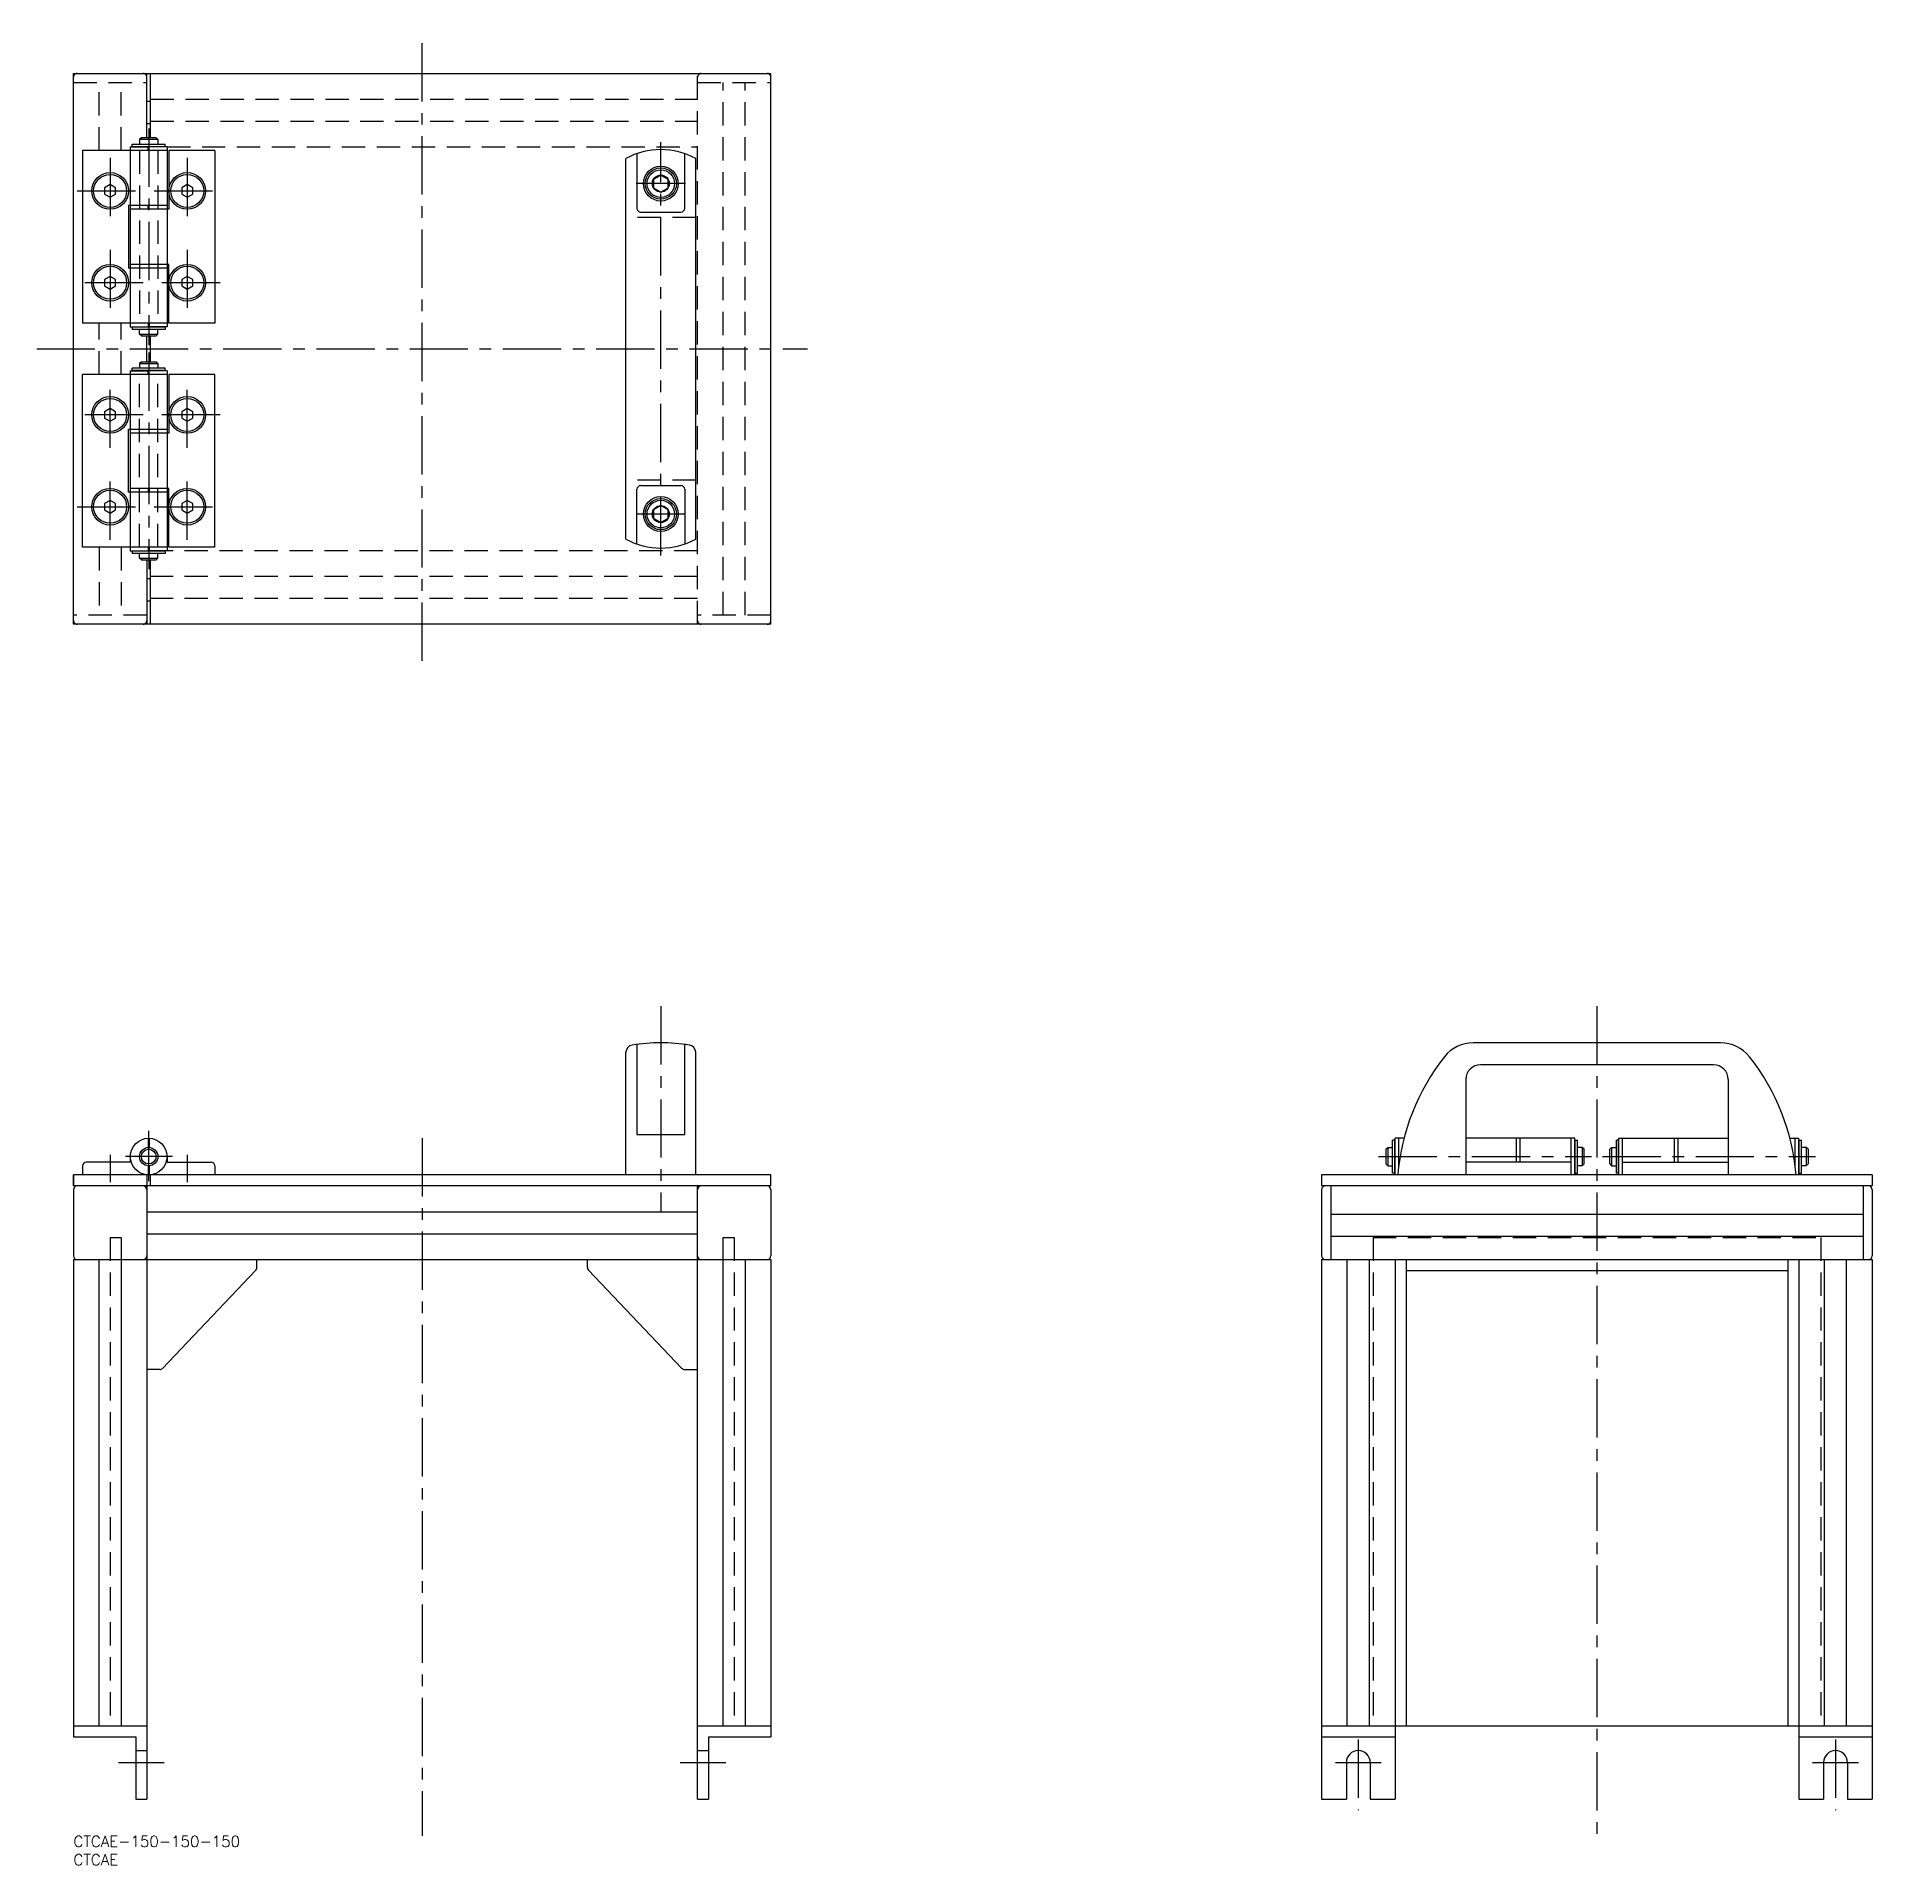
# Model space of a CAD drawing. Extents: x -10 to 490, y -8 to 490.
import ezdxf

# ---------------------------------------------------------------- set-up
doc = ezdxf.new("R2010")
doc.units = 0
doc.header["$LTSCALE"] = 0.5
doc.linetypes.add('CENTER', pattern=[50.8, 31.75, -6.35, 6.35, -6.35])
doc.linetypes.add('DASHED', pattern=[19.05, 12.7, -6.35])
for name, color, linetype in [('MSM_CENTER', 1, 'CENTER'), ('MSM_CONTINUOUS', 7, 'CONTINUOUS'), ('MSM_DASHED', 4, 'DASHED'), ('MSM_PART_NUMBER', 7, 'CONTINUOUS')]:
    doc.layers.add(name, color=color, linetype=linetype)
doc.styles.get("Standard").update_dxf_attribs({"font": 'txt.shx', "height": 5, "bigfont": 'bigfont.shx'})

# ---------------------------------------------------------------- blocks, each defined once
blk = doc.blocks.new('*U14')
at = {"layer": 'MSM_PART_NUMBER'}
blk.add_text('CTCAE-150-150-150', height=3, dxfattribs=at).set_placement((0, -3))
blk = doc.blocks.new('*U15')
at = {"layer": 'MSM_PART_NUMBER'}
blk.add_text('CTCAE', height=3, dxfattribs=at).set_placement((0, -8))

msp = doc.modelspace()

# ---------------------------------------------------------------- linework, layer by layer
at = {"layer": 'MSM_CENTER'}
for p, q in [((95, 320), (95, 490)), ((20.5, 465), (20.5, 406)), ((160, 348.75), (160, 461.25)), ((10, 457), (10, 439)), ((31, 457), (31, 439)), ((1, 448), (19, 448)), ((22, 448), (40, 448)), ((166.75, 450), (153.25, 450)), ((10, 432), (10, 414)), ((31, 432), (31, 414)), ((19, 423), (1, 423)), ((40, 423), (22, 423)), ((-10, 405), (200, 405)), ((20.5, 404), (20.5, 345)), ((10, 378), (10, 396)), ((31, 378), (31, 396)), ((19, 387), (1, 387)), ((40, 387), (22, 387)), ((10, 353), (10, 371)), ((31, 353), (31, 371)), ((1, 362), (19, 362)), ((22, 362), (40, 362)), ((166.75, 360), (153.25, 360)), ((160, 226), (160, 170)), ((415, 226), (415, 0)), ((20.5, 178.33), (20.5, 192)), ((10, 185.5), (10, 178)), ((26.95, 185), (14.16, 185)), ((31, 185.5), (31, 178)), ((95, 190), (95, 0)), ((355.5, 185), (413.5, 185)), ((416.5, 185), (474.5, 185)), ((350, 26.25), (350, 7)), ((480, 26.25), (480, 7)), ((12.25, 20), (24.75, 20)), ((165.25, 20), (177.75, 20)), ((343.75, 20), (356.25, 20)), ((473.75, 20), (486.25, 20))]:
    msp.add_line(p, q, dxfattribs=at)
at = {"layer": 'MSM_CONTINUOUS'}
for p, q in [((0, 330), (0, 480)), ((0, 480), (190, 480)), ((20, 462.5), (20, 480)), ((21, 462.5), (21, 480)), ((190, 330), (190, 480)), ((21, 472.32), (20, 472.32)), ((21, 466.32), (20, 466.32)), ((16, 460.7), (25, 460.7)), ((16, 460.1), (16, 460.7)), ((16, 460.1), (25, 460.1)), ((18.5, 462.5), (18, 462)), ((23, 462), (18, 462)), ((18, 462), (18, 460.7)), ((18, 460.1), (18, 460)), ((22.5, 462.5), (18.5, 462.5)), ((22.5, 462.5), (23, 462)), ((23, 462), (23, 460.7)), ((23, 460.1), (23, 460)), ((25, 460.1), (25, 460.7)), ((25.5, 459), (2.5, 459)), ((2.5, 459), (2.5, 412)), ((15.5, 460), (15.5, 411)), ((15.5, 460), (20.4, 460)), ((20.4, 459), (20.4, 460)), ((25.5, 460), (20.6, 460)), ((20.6, 459), (20.6, 460)), ((25.5, 460), (25.5, 411)), ((26, 459), (26, 443)), ((38.5, 459), (26, 459)), ((38.5, 459), (38.5, 412)), ((150.5, 353.15), (150.5, 456.85)), ((153.5, 458.16), (153.5, 443.25)), ((166.5, 443.25), (166.5, 458.16)), ((169.5, 353.15), (169.5, 456.85)), ((160, 452.31), (158, 451.15)), ((158, 451.15), (158, 448.85)), ((162, 451.15), (160, 452.31)), ((162, 448.85), (162, 451.15)), ((10, 449.73), (8.5, 448.87)), ((8.5, 448.87), (8.5, 447.13)), ((8.5, 447.13), (10, 446.27)), ((11.5, 448.87), (10, 449.73)), ((10, 446.27), (11.5, 447.13)), ((11.5, 447.13), (11.5, 448.87)), ((31, 449.73), (29.5, 448.87)), ((29.5, 448.87), (29.5, 447.13)), ((29.5, 447.13), (31, 446.27)), ((32.5, 448.87), (31, 449.73)), ((31, 446.27), (32.5, 447.13)), ((32.5, 447.13), (32.5, 448.87)), ((158, 448.85), (160, 447.69)), ((160, 447.69), (162, 448.85)), ((25.5, 444), (15, 444)), ((15, 444), (15, 427)), ((26, 443), (15.5, 443)), ((20.4, 443), (20.4, 444)), ((20.6, 443), (20.6, 444)), ((154.5, 442.25), (165.5, 442.25)), ((25.5, 427), (15, 427)), ((26, 428), (15.5, 428)), ((26, 412), (26, 428)), ((10, 424.73), (8.5, 423.87)), ((8.5, 423.87), (8.5, 422.13)), ((8.5, 422.13), (10, 421.27)), ((11.5, 423.87), (10, 424.73)), ((10, 421.27), (11.5, 422.13)), ((11.5, 422.13), (11.5, 423.87)), ((31, 424.73), (29.5, 423.87)), ((29.5, 423.87), (29.5, 422.13)), ((29.5, 422.13), (31, 421.27)), ((32.5, 423.87), (31, 424.73)), ((31, 421.27), (32.5, 422.13)), ((32.5, 422.13), (32.5, 423.87)), ((25.5, 412), (2.5, 412)), ((15.5, 411), (20.4, 411)), ((25, 410.9), (16, 410.9)), ((16, 410.9), (16, 410.3)), ((25, 410.3), (16, 410.3)), ((18, 410.9), (18, 411)), ((18, 409), (18, 410.3)), ((20.4, 412), (20.4, 411)), ((20.6, 412), (20.6, 411)), ((25.5, 411), (20.6, 411)), ((23, 410.9), (23, 411)), ((23, 409), (23, 410.3)), ((25, 410.9), (25, 410.3)), ((38.5, 412), (26, 412)), ((18, 409), (23, 409)), ((18.5, 408.5), (18, 409)), ((18.5, 408.5), (22.5, 408.5)), ((20, 401.5), (20, 408.5)), ((21, 401.5), (21, 408.5)), ((22.5, 408.5), (23, 409)), ((18.5, 401.5), (18, 401)), ((18, 401), (23, 401)), ((18, 401), (18, 399.7)), ((18.5, 401.5), (22.5, 401.5)), ((22.5, 401.5), (23, 401)), ((23, 401), (23, 399.7)), ((25.5, 398), (2.5, 398)), ((2.5, 351), (2.5, 398)), ((15.5, 399), (15.5, 350)), ((15.5, 399), (20.4, 399)), ((25, 399.7), (16, 399.7)), ((16, 399.1), (16, 399.7)), ((25, 399.1), (16, 399.1)), ((18, 399.1), (18, 399)), ((20.4, 398), (20.4, 399)), ((25.5, 399), (20.6, 399)), ((20.6, 398), (20.6, 399)), ((23, 399.1), (23, 399)), ((25, 399.1), (25, 399.7)), ((25.5, 399), (25.5, 350)), ((26, 398), (26, 382)), ((38.5, 398), (26, 398)), ((38.5, 351), (38.5, 398)), ((10, 388.73), (8.5, 387.87)), ((8.5, 387.87), (8.5, 386.13)), ((8.5, 386.13), (10, 385.27)), ((11.5, 387.87), (10, 388.73)), ((10, 385.27), (11.5, 386.13)), ((11.5, 386.13), (11.5, 387.87)), ((31, 388.73), (29.5, 387.87)), ((29.5, 387.87), (29.5, 386.13)), ((29.5, 386.13), (31, 385.27)), ((32.5, 387.87), (31, 388.73)), ((31, 385.27), (32.5, 386.13)), ((32.5, 386.13), (32.5, 387.87)), ((25.5, 383), (15, 383)), ((15, 366), (15, 383)), ((26, 382), (15.5, 382)), ((25.5, 366), (15, 366)), ((26, 367), (15.5, 367)), ((20.4, 367), (20.4, 366)), ((20.6, 367), (20.6, 366)), ((26, 351), (26, 367)), ((153.5, 351.84), (153.5, 366.75)), ((154.5, 367.75), (165.5, 367.75)), ((166.5, 366.75), (166.5, 351.84)), ((10, 363.73), (8.5, 362.87)), ((8.5, 362.87), (8.5, 361.13)), ((8.5, 361.13), (10, 360.27)), ((11.5, 362.87), (10, 363.73)), ((10, 360.27), (11.5, 361.13)), ((11.5, 361.13), (11.5, 362.87)), ((31, 363.73), (29.5, 362.87)), ((29.5, 362.87), (29.5, 361.13)), ((29.5, 361.13), (31, 360.27)), ((32.5, 362.87), (31, 363.73)), ((31, 360.27), (32.5, 361.13)), ((32.5, 361.13), (32.5, 362.87)), ((160, 362.31), (158, 361.15)), ((158, 361.15), (158, 358.85)), ((162, 361.15), (160, 362.31)), ((162, 358.85), (162, 361.15)), ((158, 358.85), (160, 357.69)), ((160, 357.69), (162, 358.85)), ((25.5, 351), (2.5, 351)), ((20.4, 351), (20.4, 350)), ((20.6, 351), (20.6, 350)), ((38.5, 351), (26, 351)), ((15.5, 350), (20.4, 350)), ((25, 349.9), (16, 349.9)), ((16, 349.9), (16, 349.3)), ((25, 349.3), (16, 349.3)), ((18, 349.9), (18, 350)), ((18, 348), (18, 349.3)), ((18, 348), (23, 348)), ((18.5, 347.5), (18, 348)), ((18.5, 347.5), (22.5, 347.5)), ((20, 347.5), (20, 330)), ((25.5, 350), (20.6, 350)), ((21, 330), (21, 347.5)), ((22.5, 347.5), (23, 348)), ((23, 349.9), (23, 350)), ((23, 348), (23, 349.3)), ((25, 349.9), (25, 349.3)), ((21, 342.32), (20, 342.32)), ((21, 336.32), (20, 336.32)), ((190, 330), (0, 330)), ((153.5, 215.58), (153.5, 191)), ((166.5, 191), (166.5, 215.58)), ((448.69, 216), (381.31, 216)), ((150.5, 180), (150.5, 213.41)), ((169.5, 180), (169.5, 213.41)), ((379.25, 206), (379.25, 180)), ((446.75, 210), (383.25, 210)), ((450.75, 206), (450.75, 180)), ((153.5, 191), (166.5, 191)), ((362.45, 190), (360, 190)), ((361, 182.4), (361, 190)), ((409, 190), (379.25, 190)), ((393, 190), (393, 183.5)), ((394, 190), (394, 183.5)), ((408, 180), (408, 190)), ((409, 180), (409, 190)), ((421, 190), (450.75, 190)), ((421, 180), (421, 190)), ((422, 180), (422, 190)), ((436, 190), (436, 183.5)), ((437, 190), (437, 183.5)), ((467.55, 190), (470, 190)), ((469, 182.4), (469, 190)), ((15.5, 185), (15.5, 183.5)), ((20.4, 190), (20.4, 187.5)), ((20.6, 190), (20.6, 187.5)), ((25.5, 185), (25.5, 183.5)), ((357.5, 187), (358, 187.5)), ((357.5, 187), (357.5, 183)), ((358, 187.5), (358, 182.5)), ((358, 187.5), (359.3, 187.5)), ((359.3, 180.5), (359.3, 189.5)), ((359.9, 189.5), (359.3, 189.5)), ((359.9, 180.5), (359.9, 189.5)), ((359.9, 187.5), (360, 187.5)), ((360, 180), (360, 190)), ((409.1, 187.5), (409, 187.5)), ((409.1, 180.5), (409.1, 189.5)), ((409.1, 189.5), (409.7, 189.5)), ((409.7, 180.5), (409.7, 189.5)), ((411, 187.5), (409.7, 187.5)), ((411, 187.5), (411, 182.5)), ((411.5, 187), (411, 187.5)), ((411.5, 183), (411.5, 187)), ((418.5, 187), (419, 187.5)), ((418.5, 183), (418.5, 187)), ((419, 187.5), (419, 182.5)), ((419, 187.5), (420.3, 187.5)), ((420.3, 180.5), (420.3, 189.5)), ((420.9, 189.5), (420.3, 189.5)), ((420.9, 180.5), (420.9, 189.5)), ((420.9, 187.5), (421, 187.5)), ((470, 180), (470, 190)), ((470.1, 187.5), (470, 187.5)), ((470.1, 180.5), (470.1, 189.5)), ((470.1, 189.5), (470.7, 189.5)), ((470.7, 180.5), (470.7, 189.5)), ((472, 187.5), (470.7, 187.5)), ((472, 187.5), (472, 182.5)), ((472.5, 187), (472, 187.5)), ((472.5, 187), (472.5, 183)), ((2.5, 182.5), (2.5, 180)), ((15.5, 183.5), (3.5, 183.5)), ((20, 180), (20, 10)), ((20.4, 182.5), (20.4, 180)), ((20.6, 182.5), (20.6, 180)), ((21, 177), (21, 180.03)), ((25.5, 183.5), (37.5, 183.5)), ((38.5, 182.5), (38.5, 180)), ((357.5, 183), (358, 182.5)), ((358, 182.5), (359.3, 182.5)), ((359.9, 180.5), (359.3, 180.5)), ((359.9, 182.5), (360, 182.5)), ((361.15, 183.5), (361, 183.5)), ((408, 183.5), (379.25, 183.5)), ((409.1, 182.5), (409, 182.5)), ((409.1, 180.5), (409.7, 180.5)), ((411, 182.5), (409.7, 182.5)), ((411.5, 183), (411, 182.5)), ((418.5, 183), (419, 182.5)), ((419, 182.5), (420.3, 182.5)), ((420.9, 180.5), (420.3, 180.5)), ((420.9, 182.5), (421, 182.5)), ((422, 183.5), (450.75, 183.5)), ((468.85, 183.5), (469, 183.5)), ((470.1, 182.5), (470, 182.5)), ((470.1, 180.5), (470.7, 180.5)), ((472, 182.5), (470.7, 182.5)), ((472.5, 183), (472, 182.5)), ((0, 180), (0, 177)), ((0, 177), (0, 180)), ((190, 180), (0, 180)), ((190, 177), (0, 177)), ((0, 176), (0, 158)), ((170, 10), (170, 177)), ((190, 177), (190, 180)), ((190, 176), (190, 158)), ((340, 180), (340, 177)), ((490, 180), (340, 180)), ((490, 177), (340, 177)), ((340, 176), (340, 158)), ((342.5, 177), (342.5, 157)), ((487.5, 177), (487.5, 157)), ((490, 180), (490, 177)), ((490, 176), (490, 158)), ((20, 170), (170, 170)), ((342.5, 169.32), (487.5, 169.32)), ((20, 164), (170, 164)), ((342.5, 163.32), (487.5, 163.32)), ((0, 157), (190, 157)), ((0, 157), (0, 27)), ((0, 156), (0, 27)), ((7, 30), (7, 157)), ((13, 157), (13, 30)), ((50, 154.79), (50, 157)), ((140, 154.79), (140, 157)), ((177, 30), (177, 157)), ((183, 157), (183, 30)), ((190, 157), (190, 27)), ((340, 157), (490, 157)), ((340, 157), (340, 10)), ((347, 30), (347, 157)), ((353, 30), (353, 157)), ((360, 157), (360, 10)), ((363, 157), (363, 30)), ((467, 157), (467, 30)), ((470, 157), (470, 10)), ((477, 30), (477, 157)), ((483, 30), (483, 157)), ((490, 157), (490, 10)), ((24.23, 127.31), (49.72, 154.09)), ((165.77, 127.31), (140.28, 154.09)), ((363, 154), (467, 154)), ((23.5, 127), (20, 127)), ((166.5, 127), (170, 127)), ((0, 30), (20, 30)), ((0, 27), (17, 27)), ((17, 27), (17, 10)), ((170, 30), (190, 30)), ((173, 27), (190, 27)), ((173, 27), (173, 10)), ((173, 27), (190, 27)), ((340, 30), (490, 30)), ((340, 27), (360, 27)), ((470, 27), (490, 27)), ((346.75, 20), (346.75, 10)), ((353.25, 20), (353.25, 10)), ((476.75, 20), (476.75, 10)), ((483.25, 20), (483.25, 10)), ((17, 10), (20, 10)), ((170, 10), (173, 10)), ((340, 10), (346.75, 10)), ((353.25, 10), (360, 10)), ((470, 10), (476.75, 10)), ((483.25, 10), (490, 10))]:
    msp.add_line(p, q, dxfattribs=at)
for centre, radius in [((10, 448), 5), ((10, 448), 4.5), ((31, 448), 5), ((31, 448), 4.5), ((160, 450), 4.75), ((160, 450), 4.25), ((160, 450), 3.75), ((160, 450), 2.31), ((10, 423), 5), ((10, 423), 4.5), ((31, 423), 5), ((31, 423), 4.5), ((10, 387), 5), ((10, 387), 4.5), ((31, 387), 5), ((31, 387), 4.5), ((10, 362), 5), ((10, 362), 4.5), ((31, 362), 5), ((31, 362), 4.5), ((160, 360), 4.75), ((160, 360), 4.25), ((160, 360), 3.75), ((160, 360), 2.31), ((20.5, 185), 5), ((20.5, 185), 2.5), ((20.5, 185), 2)]:
    msp.add_circle(centre, radius, dxfattribs=at)
for centre, radius, start, end in [((160, 439.25), 20, 61.6406, 118.3594), ((154.5, 443.25), 1, 180, 270), ((165.5, 443.25), 1, 270, 0), ((154.5, 366.75), 1, 90, 180), ((165.5, 366.75), 1, 360, 90), ((160, 370.75), 20, 241.6406, 298.3594), ((152.5, 213.41), 2, 98.9893, 180), ((160, 166), 50, 81.0107, 98.9893), ((167.5, 213.41), 2, 0, 81.0107), ((381.31, 206), 10, 90, 141.6839), ((448.69, 206), 10, 38.3161, 90), ((420.54, 175), 60, 141.6839, 175.2198), ((409.46, 175), 60, 4.7802, 38.3161), ((383.25, 206), 4, 90, 180), ((446.75, 206), 4, 0, 90), ((3.5, 182.5), 1, 90.0001, 180.0001), ((37.5, 182.5), 1, 0, 90.0001), ((1, 176), 1, 90.0001, 180), ((19, 176), 1, 0, 90), ((171, 176), 1, 90, 180), ((189, 176), 1, 0, 90), ((341, 176), 1, 90, 180), ((489, 176), 1, 0, 90), ((1, 158), 1, 180, 270), ((19, 158), 1, 270, 0), ((171, 158), 1, 180, 270), ((189, 158), 1, 270, 0), ((341, 158), 1, 180, 270), ((489, 158), 1, 270, 0), ((49, 154.79), 1, 316.2691, 0), ((141, 154.79), 1, 180, 223.7309), ((23.5, 128), 1, 270, 316.5706), ((166.5, 128), 1, 223.4294, 270), ((350, 20), 3.25, 0, 180), ((480, 20), 3.25, 0, 180)]:
    msp.add_arc(centre, radius, start, end, dxfattribs=at)
at = {"layer": 'MSM_DASHED'}
for p, q in [((0, 477.5), (20, 477.5)), ((7, 459), (7, 477.5)), ((13, 459), (13, 477.5)), ((170, 330), (170, 480)), ((170, 477.5), (190, 477.5)), ((177, 332.5), (177, 477.5)), ((183, 332.5), (183, 477.5)), ((21, 473), (170, 473)), ((21, 467), (170, 467)), ((18, 459), (18, 412)), ((23, 459), (23, 412)), ((25.5, 460), (170, 460)), ((169.5, 440.75), (150.5, 440.75)), ((7, 398), (7, 412)), ((13, 398), (13, 412)), ((18, 351), (18, 398)), ((23, 351), (23, 398)), ((169.5, 369.25), (150.5, 369.25)), ((7, 351), (7, 332.5)), ((13, 351), (13, 332.5)), ((170, 350), (25.5, 350)), ((170, 343), (21, 343)), ((170, 337), (21, 337)), ((20, 332.5), (0, 332.5)), ((190, 332.5), (170, 332.5)), ((10, 163), (13, 163)), ((10, 163), (10, 30)), ((13, 163), (13, 157)), ((177, 163), (180, 163)), ((177, 157), (177, 163)), ((180, 163), (180, 30)), ((354, 163), (476, 163)), ((354, 163), (354, 30)), ((476, 163), (476, 30)), ((17, 23.25), (20, 23.25)), ((170, 23.25), (173, 23.25))]:
    msp.add_line(p, q, dxfattribs=at)
for centre, start, end in [((1, 479), 90, 180), ((19, 479), 0, 90), ((171, 479), 90, 180), ((189, 479), 0, 90), ((1, 331), 180, 270), ((19, 331), 270, 0), ((171, 331), 180, 270), ((189, 331), 270, 0)]:
    msp.add_arc(centre, 1, start, end, dxfattribs=at)

# ---------------------------------------------------------------- block references
at = {"layer": 'MSM_CONTINUOUS'}
for name in ['*U14', '*U15']:
    msp.add_blockref(name, (0, 0), dxfattribs=at)

doc.saveas('drawing.dxf')
